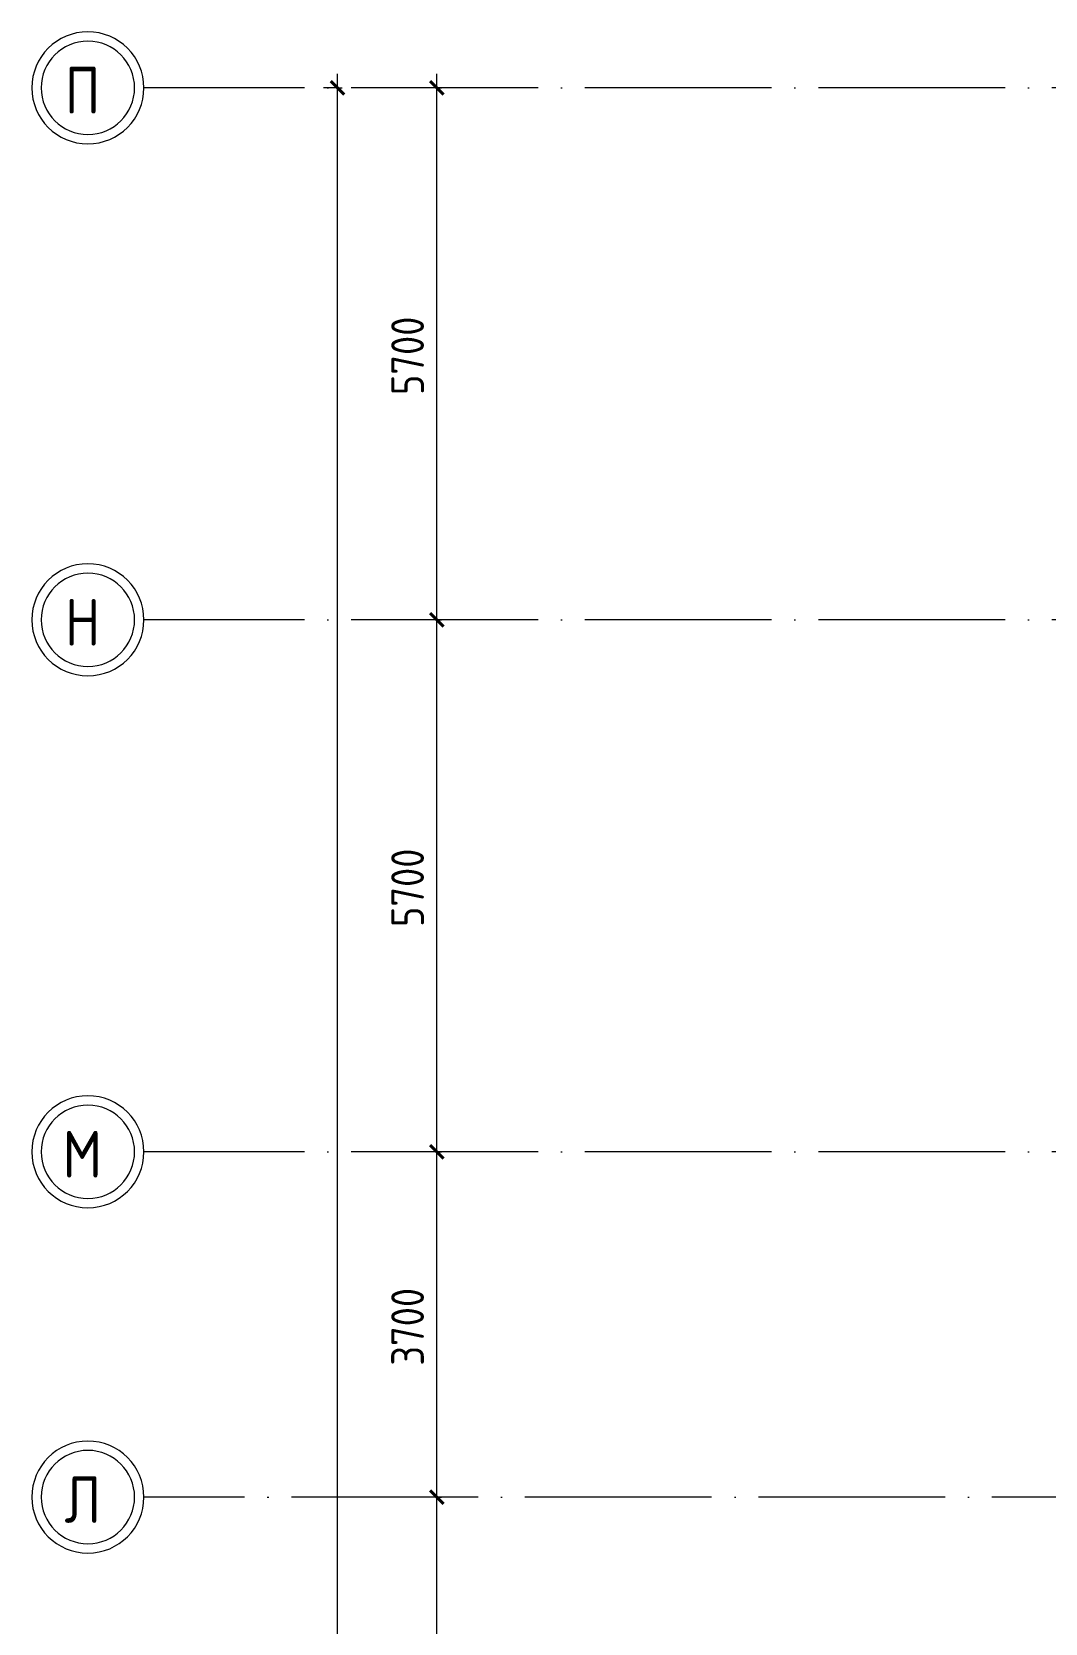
# Model space of a CAD drawing. Header units: millimetres. Extents: x -88595 to 880822, y -1054509 to -148035.
# Drawn here: x 138191 to 149040, y -252303 to -235252 of the extents above; entities that cross this region are included whole.
import ezdxf

# ---------------------------------------------------------------- set-up
doc = ezdxf.new("R2010")
doc.units = ezdxf.units.MM
doc.linetypes.add('ADSK_Линия сетки', pattern=[25, 20, -2.5, 0, -2.5])
for name, color, linetype, lineweight in [('Оборудование', 7, 'Continuous', 18), ('Оси', 7, 'Continuous', 9), ('Размеры', 7, 'Continuous', 9)]:
    doc.layers.add(name, color=color, linetype=linetype, lineweight=lineweight)
doc.styles.add('GOST Common_2', font='GOST_Common.ttf', dxfattribs={"width": 0.9, "height": 350})
doc.styles.add('GOST Common_4', font='GOST_Common.ttf', dxfattribs={"width": 0.9, "height": 3.5})

# ---------------------------------------------------------------- blocks, each defined once
blk = doc.blocks.new('1 этаж')
at = {"layer": 'Оси', "linetype": 'ADSK_Линия сетки', "ltscale": 100}
for p, q in [((247243, 692463), (175520, 692463)), ((247243, 686763), (175520, 686763)), ((247243, 681063), (175520, 681063)), ((221600, 677363), (175520, 677363))]:
    blk.add_line(p, q, dxfattribs=at)
at = {"layer": 'Оси', "lineweight": 20}
for centre, radius, start, end in [((174920, 692463), 600, 90, 270), ((174920, 692463), 500, 90, 270), ((174920, 692463), 600, 270, 90), ((174920, 692463), 500, 270, 90), ((174920, 686763), 600, 90, 270), ((174920, 686763), 600, 270, 90), ((174920, 686763), 500, 90, 270), ((174920, 686763), 500, 270, 90), ((174920, 681063), 600, 90, 270), ((174920, 681063), 500, 90, 270), ((174920, 681063), 600, 270, 90), ((174920, 681063), 500, 270, 90), ((174920, 677363), 600, 90, 270), ((174920, 677363), 600, 270, 90), ((174920, 677363), 500, 90, 270), ((174920, 677363), 500, 270, 90)]:
    blk.add_arc(centre, radius, start, end, dxfattribs=at)
at = {"layer": 'Размеры', "lineweight": 20}
for p, q in [((177593, 692463), (177443, 692463)), ((177593, 645313), (177593, 692613)), ((177593, 692463), (177643, 692463)), ((178656, 692463), (178506, 692463)), ((178656, 686763), (178656, 692613)), ((178656, 692463), (178706, 692463)), ((178656, 686763), (178506, 686763)), ((178656, 686763), (178506, 686763)), ((178656, 681063), (178656, 686763)), ((178656, 686763), (178706, 686763)), ((178656, 686763), (178706, 686763)), ((178656, 681063), (178506, 681063)), ((178656, 681063), (178506, 681063)), ((178656, 677363), (178656, 681063)), ((178656, 681063), (178706, 681063)), ((178656, 681063), (178706, 681063)), ((178656, 677363), (178506, 677363)), ((178656, 677363), (178506, 677363)), ((178656, 672793), (178656, 677363)), ((178656, 677363), (178706, 677363)), ((178656, 677363), (178706, 677363))]:
    blk.add_line(p, q, dxfattribs=at)
at = {"layer": 'Размеры', "lineweight": 40}
for p, q in [((177593, 692463), (177522, 692533)), ((177593, 692463), (177664, 692392)), ((178656, 692463), (178585, 692533)), ((178656, 692463), (178726, 692392)), ((178656, 686763), (178585, 686833)), ((178656, 686763), (178585, 686833)), ((178656, 686763), (178726, 686692)), ((178656, 686763), (178726, 686692)), ((178656, 681063), (178585, 681133)), ((178656, 681063), (178585, 681133)), ((178656, 681063), (178726, 680992)), ((178656, 681063), (178726, 680992)), ((178656, 677363), (178585, 677433)), ((178656, 677363), (178585, 677433)), ((178656, 677363), (178726, 677292)), ((178656, 677363), (178726, 677292))]:
    blk.add_line(p, q, dxfattribs=at)
at = {"layer": 'Оси', "style": 'GOST Common_2', "width": 0.9}
for s, p in [('П', (174673, 692187)), ('Н', (174673, 686487)), ('М', (174649, 680787)), ('Л', (174670, 677087))]:
    blk.add_text(s, height=500, dxfattribs=at).set_placement(p)
at = {"layer": 'Размеры', "lineweight": 20, "char_height": 350, "width": 1059.58, "attachment_point": 1, "rotation": 90, "line_spacing_factor": 1.022761, "style": 'GOST Common_4'}
for s, insert in [('5700', (178168, 689171)), ('5700', (178168, 683471)), ('3700', (178168, 678771))]:
    blk.add_mtext(s, dxfattribs=dict(at, insert=insert))

msp = doc.modelspace()

# ---------------------------------------------------------------- block references
at = {"layer": 'Оборудование', "color": 5, "true_color": 0x0000ff}
msp.add_blockref('1 этаж', (-36129, -928315), dxfattribs=at)

doc.saveas('drawing.dxf')
